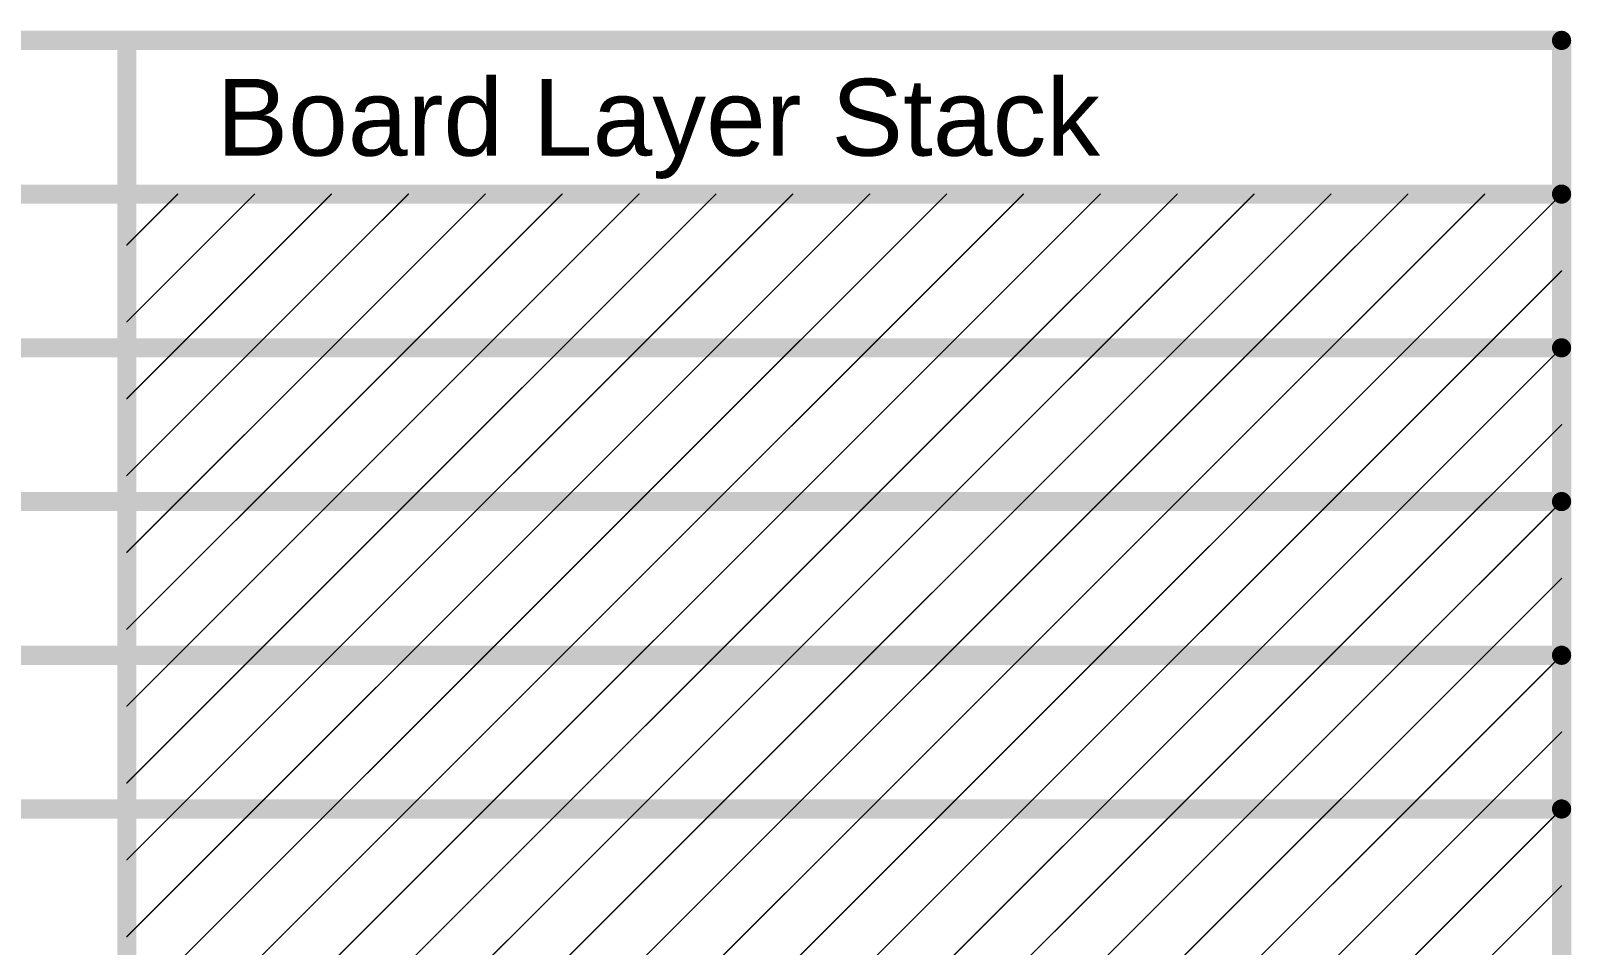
# Model space of a CAD drawing. Header units: inches. Extents: x -2 to 5376, y -4 to 5426.
# Drawn here: x 248.53 to 279.07, y 96.61 to 114.74 of the extents above; entities that cross this region are included whole.
import ezdxf

# ---------------------------------------------------------------- set-up
doc = ezdxf.new("R2010")
doc.units = ezdxf.units.IN
doc.layers.add('Dimension', color=6, linetype='Continuous')
doc.styles.add('Arial', font='', dxfattribs={"height": 0.2})
doc.styles.get('Arial').set_extended_font_data('Arial')

msp = doc.modelspace()

# ---------------------------------------------------------------- linework, layer by layer
at = {"layer": 'Dimension'}
for points in [[(163.591, 114.554, 0.381, 0.381, 0), (278.876, 114.554, 0.381, 0.381, 0)], [(250.436, 77.978, 0.381, 0.381, 0), (250.436, 114.554, 0.381, 0.381, 0)], [(278.876, 77.978, 0.381, 0.381, 0), (278.876, 114.554, 0.381, 0.381, 0)], [(163.591, 111.506, 0.381, 0.381, 0), (278.876, 111.506, 0.381, 0.381, 0)], [(250.436, 108.974, 0.0254, 0.0254, 0), (252.968, 111.506, 0.0254, 0.0254, 0)], [(250.436, 110.498, 0.0254, 0.0254, 0), (251.444, 111.506, 0.0254, 0.0254, 0)], [(251.444, 108.458, 0.0254, 0.0254, 0), (254.492, 111.506, 0.0254, 0.0254, 0)], [(252.968, 108.458, 0.0254, 0.0254, 0), (256.016, 111.506, 0.0254, 0.0254, 0)], [(254.492, 108.458, 0.0254, 0.0254, 0), (257.54, 111.506, 0.0254, 0.0254, 0)], [(256.016, 108.458, 0.0254, 0.0254, 0), (259.064, 111.506, 0.0254, 0.0254, 0)], [(257.54, 108.458, 0.0254, 0.0254, 0), (260.588, 111.506, 0.0254, 0.0254, 0)], [(259.064, 108.458, 0.0254, 0.0254, 0), (262.112, 111.506, 0.0254, 0.0254, 0)], [(260.588, 108.458, 0.0254, 0.0254, 0), (263.636, 111.506, 0.0254, 0.0254, 0)], [(262.112, 108.458, 0.0254, 0.0254, 0), (265.16, 111.506, 0.0254, 0.0254, 0)], [(263.636, 108.458, 0.0254, 0.0254, 0), (266.684, 111.506, 0.0254, 0.0254, 0)], [(265.16, 108.458, 0.0254, 0.0254, 0), (268.208, 111.506, 0.0254, 0.0254, 0)], [(266.684, 108.458, 0.0254, 0.0254, 0), (269.732, 111.506, 0.0254, 0.0254, 0)], [(268.208, 108.458, 0.0254, 0.0254, 0), (271.256, 111.506, 0.0254, 0.0254, 0)], [(269.732, 108.458, 0.0254, 0.0254, 0), (272.78, 111.506, 0.0254, 0.0254, 0)], [(271.256, 108.458, 0.0254, 0.0254, 0), (274.304, 111.506, 0.0254, 0.0254, 0)], [(272.78, 108.458, 0.0254, 0.0254, 0), (275.828, 111.506, 0.0254, 0.0254, 0)], [(274.304, 108.458, 0.0254, 0.0254, 0), (277.352, 111.506, 0.0254, 0.0254, 0)], [(275.828, 108.458, 0.0254, 0.0254, 0), (278.876, 111.506, 0.0254, 0.0254, 0)], [(277.352, 108.458, 0.0254, 0.0254, 0), (278.876, 109.982, 0.0254, 0.0254, 0)], [(235.962, 108.458, 0.381, 0.381, 0), (250.436, 108.458, 0.381, 0.381, 0)], [(250.436, 108.458, 0.381, 0.381, 0), (278.876, 108.458, 0.381, 0.381, 0)], [(250.436, 105.926, 0.0254, 0.0254, 0), (252.968, 108.458, 0.0254, 0.0254, 0)], [(250.436, 107.45, 0.0254, 0.0254, 0), (251.444, 108.458, 0.0254, 0.0254, 0)], [(251.444, 105.41, 0.0254, 0.0254, 0), (254.492, 108.458, 0.0254, 0.0254, 0)], [(252.968, 105.41, 0.0254, 0.0254, 0), (256.016, 108.458, 0.0254, 0.0254, 0)], [(254.492, 105.41, 0.0254, 0.0254, 0), (257.54, 108.458, 0.0254, 0.0254, 0)], [(256.016, 105.41, 0.0254, 0.0254, 0), (259.064, 108.458, 0.0254, 0.0254, 0)], [(257.54, 105.41, 0.0254, 0.0254, 0), (260.588, 108.458, 0.0254, 0.0254, 0)], [(259.064, 105.41, 0.0254, 0.0254, 0), (262.112, 108.458, 0.0254, 0.0254, 0)], [(260.588, 105.41, 0.0254, 0.0254, 0), (263.636, 108.458, 0.0254, 0.0254, 0)], [(262.112, 105.41, 0.0254, 0.0254, 0), (265.16, 108.458, 0.0254, 0.0254, 0)], [(263.636, 105.41, 0.0254, 0.0254, 0), (266.684, 108.458, 0.0254, 0.0254, 0)], [(265.16, 105.41, 0.0254, 0.0254, 0), (268.208, 108.458, 0.0254, 0.0254, 0)], [(266.684, 105.41, 0.0254, 0.0254, 0), (269.732, 108.458, 0.0254, 0.0254, 0)], [(268.208, 105.41, 0.0254, 0.0254, 0), (271.256, 108.458, 0.0254, 0.0254, 0)], [(269.732, 105.41, 0.0254, 0.0254, 0), (272.78, 108.458, 0.0254, 0.0254, 0)], [(271.256, 105.41, 0.0254, 0.0254, 0), (274.304, 108.458, 0.0254, 0.0254, 0)], [(272.78, 105.41, 0.0254, 0.0254, 0), (275.828, 108.458, 0.0254, 0.0254, 0)], [(274.304, 105.41, 0.0254, 0.0254, 0), (277.352, 108.458, 0.0254, 0.0254, 0)], [(275.828, 105.41, 0.0254, 0.0254, 0), (278.876, 108.458, 0.0254, 0.0254, 0)], [(277.352, 105.41, 0.0254, 0.0254, 0), (278.876, 106.934, 0.0254, 0.0254, 0)], [(235.962, 105.41, 0.381, 0.381, 0), (250.436, 105.41, 0.381, 0.381, 0)], [(250.436, 105.41, 0.381, 0.381, 0), (278.876, 105.41, 0.381, 0.381, 0)], [(250.436, 102.878, 0.0254, 0.0254, 0), (252.968, 105.41, 0.0254, 0.0254, 0)], [(250.436, 104.402, 0.0254, 0.0254, 0), (251.444, 105.41, 0.0254, 0.0254, 0)], [(251.444, 102.362, 0.0254, 0.0254, 0), (254.492, 105.41, 0.0254, 0.0254, 0)], [(252.968, 102.362, 0.0254, 0.0254, 0), (256.016, 105.41, 0.0254, 0.0254, 0)], [(254.492, 102.362, 0.0254, 0.0254, 0), (257.54, 105.41, 0.0254, 0.0254, 0)], [(256.016, 102.362, 0.0254, 0.0254, 0), (259.064, 105.41, 0.0254, 0.0254, 0)], [(257.54, 102.362, 0.0254, 0.0254, 0), (260.588, 105.41, 0.0254, 0.0254, 0)], [(259.064, 102.362, 0.0254, 0.0254, 0), (262.112, 105.41, 0.0254, 0.0254, 0)], [(260.588, 102.362, 0.0254, 0.0254, 0), (263.636, 105.41, 0.0254, 0.0254, 0)], [(262.112, 102.362, 0.0254, 0.0254, 0), (265.16, 105.41, 0.0254, 0.0254, 0)], [(263.636, 102.362, 0.0254, 0.0254, 0), (266.684, 105.41, 0.0254, 0.0254, 0)], [(265.16, 102.362, 0.0254, 0.0254, 0), (268.208, 105.41, 0.0254, 0.0254, 0)], [(266.684, 102.362, 0.0254, 0.0254, 0), (269.732, 105.41, 0.0254, 0.0254, 0)], [(268.208, 102.362, 0.0254, 0.0254, 0), (271.256, 105.41, 0.0254, 0.0254, 0)], [(269.732, 102.362, 0.0254, 0.0254, 0), (272.78, 105.41, 0.0254, 0.0254, 0)], [(271.256, 102.362, 0.0254, 0.0254, 0), (274.304, 105.41, 0.0254, 0.0254, 0)], [(272.78, 102.362, 0.0254, 0.0254, 0), (275.828, 105.41, 0.0254, 0.0254, 0)], [(274.304, 102.362, 0.0254, 0.0254, 0), (277.352, 105.41, 0.0254, 0.0254, 0)], [(275.828, 102.362, 0.0254, 0.0254, 0), (278.876, 105.41, 0.0254, 0.0254, 0)], [(277.352, 102.362, 0.0254, 0.0254, 0), (278.876, 103.886, 0.0254, 0.0254, 0)], [(235.962, 102.362, 0.381, 0.381, 0), (250.436, 102.362, 0.381, 0.381, 0)], [(250.436, 102.362, 0.381, 0.381, 0), (278.876, 102.362, 0.381, 0.381, 0)], [(250.436, 99.83, 0.0254, 0.0254, 0), (252.968, 102.362, 0.0254, 0.0254, 0)], [(250.436, 101.354, 0.0254, 0.0254, 0), (251.444, 102.362, 0.0254, 0.0254, 0)], [(251.444, 99.314, 0.0254, 0.0254, 0), (254.492, 102.362, 0.0254, 0.0254, 0)], [(252.968, 99.314, 0.0254, 0.0254, 0), (256.016, 102.362, 0.0254, 0.0254, 0)], [(254.492, 99.314, 0.0254, 0.0254, 0), (257.54, 102.362, 0.0254, 0.0254, 0)], [(256.016, 99.314, 0.0254, 0.0254, 0), (259.064, 102.362, 0.0254, 0.0254, 0)], [(257.54, 99.314, 0.0254, 0.0254, 0), (260.588, 102.362, 0.0254, 0.0254, 0)], [(259.064, 99.314, 0.0254, 0.0254, 0), (262.112, 102.362, 0.0254, 0.0254, 0)], [(260.588, 99.314, 0.0254, 0.0254, 0), (263.636, 102.362, 0.0254, 0.0254, 0)], [(262.112, 99.314, 0.0254, 0.0254, 0), (265.16, 102.362, 0.0254, 0.0254, 0)], [(263.636, 99.314, 0.0254, 0.0254, 0), (266.684, 102.362, 0.0254, 0.0254, 0)], [(265.16, 99.314, 0.0254, 0.0254, 0), (268.208, 102.362, 0.0254, 0.0254, 0)], [(266.684, 99.314, 0.0254, 0.0254, 0), (269.732, 102.362, 0.0254, 0.0254, 0)], [(268.208, 99.314, 0.0254, 0.0254, 0), (271.256, 102.362, 0.0254, 0.0254, 0)], [(269.732, 99.314, 0.0254, 0.0254, 0), (272.78, 102.362, 0.0254, 0.0254, 0)], [(271.256, 99.314, 0.0254, 0.0254, 0), (274.304, 102.362, 0.0254, 0.0254, 0)], [(272.78, 99.314, 0.0254, 0.0254, 0), (275.828, 102.362, 0.0254, 0.0254, 0)], [(274.304, 99.314, 0.0254, 0.0254, 0), (277.352, 102.362, 0.0254, 0.0254, 0)], [(275.828, 99.314, 0.0254, 0.0254, 0), (278.876, 102.362, 0.0254, 0.0254, 0)], [(277.352, 99.314, 0.0254, 0.0254, 0), (278.876, 100.838, 0.0254, 0.0254, 0)], [(235.962, 99.314, 0.381, 0.381, 0), (250.436, 99.314, 0.381, 0.381, 0)], [(250.436, 99.314, 0.381, 0.381, 0), (278.876, 99.314, 0.381, 0.381, 0)], [(250.436, 96.782, 0.0254, 0.0254, 0), (252.968, 99.314, 0.0254, 0.0254, 0)], [(250.436, 98.306, 0.0254, 0.0254, 0), (251.444, 99.314, 0.0254, 0.0254, 0)], [(251.444, 96.266, 0.0254, 0.0254, 0), (254.492, 99.314, 0.0254, 0.0254, 0)], [(252.968, 96.266, 0.0254, 0.0254, 0), (256.016, 99.314, 0.0254, 0.0254, 0)], [(254.492, 96.266, 0.0254, 0.0254, 0), (257.54, 99.314, 0.0254, 0.0254, 0)], [(256.016, 96.266, 0.0254, 0.0254, 0), (259.064, 99.314, 0.0254, 0.0254, 0)], [(257.54, 96.266, 0.0254, 0.0254, 0), (260.588, 99.314, 0.0254, 0.0254, 0)], [(259.064, 96.266, 0.0254, 0.0254, 0), (262.112, 99.314, 0.0254, 0.0254, 0)], [(260.588, 96.266, 0.0254, 0.0254, 0), (263.636, 99.314, 0.0254, 0.0254, 0)], [(262.112, 96.266, 0.0254, 0.0254, 0), (265.16, 99.314, 0.0254, 0.0254, 0)], [(263.636, 96.266, 0.0254, 0.0254, 0), (266.684, 99.314, 0.0254, 0.0254, 0)], [(265.16, 96.266, 0.0254, 0.0254, 0), (268.208, 99.314, 0.0254, 0.0254, 0)], [(266.684, 96.266, 0.0254, 0.0254, 0), (269.732, 99.314, 0.0254, 0.0254, 0)], [(268.208, 96.266, 0.0254, 0.0254, 0), (271.256, 99.314, 0.0254, 0.0254, 0)], [(269.732, 96.266, 0.0254, 0.0254, 0), (272.78, 99.314, 0.0254, 0.0254, 0)], [(271.256, 96.266, 0.0254, 0.0254, 0), (274.304, 99.314, 0.0254, 0.0254, 0)], [(272.78, 96.266, 0.0254, 0.0254, 0), (275.828, 99.314, 0.0254, 0.0254, 0)], [(274.304, 96.266, 0.0254, 0.0254, 0), (277.352, 99.314, 0.0254, 0.0254, 0)], [(275.828, 96.266, 0.0254, 0.0254, 0), (278.876, 99.314, 0.0254, 0.0254, 0)], [(277.352, 96.266, 0.0254, 0.0254, 0), (278.876, 97.79, 0.0254, 0.0254, 0)]]:
    msp.add_lwpolyline(points, format="xyseb", dxfattribs=at)
for points in [[(250.341, 114.554, 0.191, 0.191, 1), (250.532, 114.554, 0.191, 0.191, 1)], [(278.781, 114.554, 0.191, 0.191, 1), (278.971, 114.554, 0.191, 0.191, 1)], [(278.781, 114.554, 0.191, 0.191, 1), (278.971, 114.554, 0.191, 0.191, 1)], [(251.438, 111.506, 0.0127, 0.0127, 1), (251.451, 111.506, 0.0127, 0.0127, 1)], [(252.962, 111.506, 0.0127, 0.0127, 1), (252.975, 111.506, 0.0127, 0.0127, 1)], [(254.486, 111.506, 0.0127, 0.0127, 1), (254.499, 111.506, 0.0127, 0.0127, 1)], [(256.01, 111.506, 0.0127, 0.0127, 1), (256.023, 111.506, 0.0127, 0.0127, 1)], [(257.534, 111.506, 0.0127, 0.0127, 1), (257.547, 111.506, 0.0127, 0.0127, 1)], [(259.058, 111.506, 0.0127, 0.0127, 1), (259.071, 111.506, 0.0127, 0.0127, 1)], [(260.582, 111.506, 0.0127, 0.0127, 1), (260.595, 111.506, 0.0127, 0.0127, 1)], [(262.106, 111.506, 0.0127, 0.0127, 1), (262.119, 111.506, 0.0127, 0.0127, 1)], [(263.63, 111.506, 0.0127, 0.0127, 1), (263.643, 111.506, 0.0127, 0.0127, 1)], [(265.154, 111.506, 0.0127, 0.0127, 1), (265.167, 111.506, 0.0127, 0.0127, 1)], [(266.678, 111.506, 0.0127, 0.0127, 1), (266.691, 111.506, 0.0127, 0.0127, 1)], [(268.202, 111.506, 0.0127, 0.0127, 1), (268.215, 111.506, 0.0127, 0.0127, 1)], [(269.726, 111.506, 0.0127, 0.0127, 1), (269.739, 111.506, 0.0127, 0.0127, 1)], [(271.25, 111.506, 0.0127, 0.0127, 1), (271.263, 111.506, 0.0127, 0.0127, 1)], [(272.774, 111.506, 0.0127, 0.0127, 1), (272.787, 111.506, 0.0127, 0.0127, 1)], [(274.298, 111.506, 0.0127, 0.0127, 1), (274.311, 111.506, 0.0127, 0.0127, 1)], [(275.822, 111.506, 0.0127, 0.0127, 1), (275.835, 111.506, 0.0127, 0.0127, 1)], [(277.346, 111.506, 0.0127, 0.0127, 1), (277.359, 111.506, 0.0127, 0.0127, 1)], [(278.781, 111.506, 0.191, 0.191, 1), (278.971, 111.506, 0.191, 0.191, 1)], [(278.87, 111.506, 0.0127, 0.0127, 1), (278.883, 111.506, 0.0127, 0.0127, 1)], [(250.43, 110.498, 0.0127, 0.0127, 1), (250.443, 110.498, 0.0127, 0.0127, 1)], [(278.87, 109.982, 0.0127, 0.0127, 1), (278.883, 109.982, 0.0127, 0.0127, 1)], [(250.43, 108.974, 0.0127, 0.0127, 1), (250.443, 108.974, 0.0127, 0.0127, 1)], [(250.341, 108.458, 0.191, 0.191, 1), (250.532, 108.458, 0.191, 0.191, 1)], [(250.341, 108.458, 0.191, 0.191, 1), (250.532, 108.458, 0.191, 0.191, 1)], [(251.438, 108.458, 0.0127, 0.0127, 1), (251.451, 108.458, 0.0127, 0.0127, 1)], [(251.438, 108.458, 0.0127, 0.0127, 1), (251.451, 108.458, 0.0127, 0.0127, 1)], [(252.962, 108.458, 0.0127, 0.0127, 1), (252.975, 108.458, 0.0127, 0.0127, 1)], [(252.962, 108.458, 0.0127, 0.0127, 1), (252.975, 108.458, 0.0127, 0.0127, 1)], [(254.486, 108.458, 0.0127, 0.0127, 1), (254.499, 108.458, 0.0127, 0.0127, 1)], [(254.486, 108.458, 0.0127, 0.0127, 1), (254.499, 108.458, 0.0127, 0.0127, 1)], [(256.01, 108.458, 0.0127, 0.0127, 1), (256.023, 108.458, 0.0127, 0.0127, 1)], [(256.01, 108.458, 0.0127, 0.0127, 1), (256.023, 108.458, 0.0127, 0.0127, 1)], [(257.534, 108.458, 0.0127, 0.0127, 1), (257.547, 108.458, 0.0127, 0.0127, 1)], [(257.534, 108.458, 0.0127, 0.0127, 1), (257.547, 108.458, 0.0127, 0.0127, 1)], [(259.058, 108.458, 0.0127, 0.0127, 1), (259.071, 108.458, 0.0127, 0.0127, 1)], [(259.058, 108.458, 0.0127, 0.0127, 1), (259.071, 108.458, 0.0127, 0.0127, 1)], [(260.582, 108.458, 0.0127, 0.0127, 1), (260.595, 108.458, 0.0127, 0.0127, 1)], [(260.582, 108.458, 0.0127, 0.0127, 1), (260.595, 108.458, 0.0127, 0.0127, 1)], [(262.106, 108.458, 0.0127, 0.0127, 1), (262.119, 108.458, 0.0127, 0.0127, 1)], [(262.106, 108.458, 0.0127, 0.0127, 1), (262.119, 108.458, 0.0127, 0.0127, 1)], [(263.63, 108.458, 0.0127, 0.0127, 1), (263.643, 108.458, 0.0127, 0.0127, 1)], [(263.63, 108.458, 0.0127, 0.0127, 1), (263.643, 108.458, 0.0127, 0.0127, 1)], [(265.154, 108.458, 0.0127, 0.0127, 1), (265.167, 108.458, 0.0127, 0.0127, 1)], [(265.154, 108.458, 0.0127, 0.0127, 1), (265.167, 108.458, 0.0127, 0.0127, 1)], [(266.678, 108.458, 0.0127, 0.0127, 1), (266.691, 108.458, 0.0127, 0.0127, 1)], [(266.678, 108.458, 0.0127, 0.0127, 1), (266.691, 108.458, 0.0127, 0.0127, 1)], [(268.202, 108.458, 0.0127, 0.0127, 1), (268.215, 108.458, 0.0127, 0.0127, 1)], [(268.202, 108.458, 0.0127, 0.0127, 1), (268.215, 108.458, 0.0127, 0.0127, 1)], [(269.726, 108.458, 0.0127, 0.0127, 1), (269.739, 108.458, 0.0127, 0.0127, 1)], [(269.726, 108.458, 0.0127, 0.0127, 1), (269.739, 108.458, 0.0127, 0.0127, 1)], [(271.25, 108.458, 0.0127, 0.0127, 1), (271.263, 108.458, 0.0127, 0.0127, 1)], [(271.25, 108.458, 0.0127, 0.0127, 1), (271.263, 108.458, 0.0127, 0.0127, 1)], [(272.774, 108.458, 0.0127, 0.0127, 1), (272.787, 108.458, 0.0127, 0.0127, 1)], [(272.774, 108.458, 0.0127, 0.0127, 1), (272.787, 108.458, 0.0127, 0.0127, 1)], [(274.298, 108.458, 0.0127, 0.0127, 1), (274.311, 108.458, 0.0127, 0.0127, 1)], [(274.298, 108.458, 0.0127, 0.0127, 1), (274.311, 108.458, 0.0127, 0.0127, 1)], [(275.822, 108.458, 0.0127, 0.0127, 1), (275.835, 108.458, 0.0127, 0.0127, 1)], [(275.822, 108.458, 0.0127, 0.0127, 1), (275.835, 108.458, 0.0127, 0.0127, 1)], [(277.346, 108.458, 0.0127, 0.0127, 1), (277.359, 108.458, 0.0127, 0.0127, 1)], [(277.346, 108.458, 0.0127, 0.0127, 1), (277.359, 108.458, 0.0127, 0.0127, 1)], [(278.781, 108.458, 0.191, 0.191, 1), (278.971, 108.458, 0.191, 0.191, 1)], [(278.87, 108.458, 0.0127, 0.0127, 1), (278.883, 108.458, 0.0127, 0.0127, 1)], [(250.43, 107.45, 0.0127, 0.0127, 1), (250.443, 107.45, 0.0127, 0.0127, 1)], [(278.87, 106.934, 0.0127, 0.0127, 1), (278.883, 106.934, 0.0127, 0.0127, 1)], [(250.43, 105.926, 0.0127, 0.0127, 1), (250.443, 105.926, 0.0127, 0.0127, 1)], [(250.341, 105.41, 0.191, 0.191, 1), (250.532, 105.41, 0.191, 0.191, 1)], [(250.341, 105.41, 0.191, 0.191, 1), (250.532, 105.41, 0.191, 0.191, 1)], [(251.438, 105.41, 0.0127, 0.0127, 1), (251.451, 105.41, 0.0127, 0.0127, 1)], [(251.438, 105.41, 0.0127, 0.0127, 1), (251.451, 105.41, 0.0127, 0.0127, 1)], [(252.962, 105.41, 0.0127, 0.0127, 1), (252.975, 105.41, 0.0127, 0.0127, 1)], [(252.962, 105.41, 0.0127, 0.0127, 1), (252.975, 105.41, 0.0127, 0.0127, 1)], [(254.486, 105.41, 0.0127, 0.0127, 1), (254.499, 105.41, 0.0127, 0.0127, 1)], [(254.486, 105.41, 0.0127, 0.0127, 1), (254.499, 105.41, 0.0127, 0.0127, 1)], [(256.01, 105.41, 0.0127, 0.0127, 1), (256.023, 105.41, 0.0127, 0.0127, 1)], [(256.01, 105.41, 0.0127, 0.0127, 1), (256.023, 105.41, 0.0127, 0.0127, 1)], [(257.534, 105.41, 0.0127, 0.0127, 1), (257.547, 105.41, 0.0127, 0.0127, 1)], [(257.534, 105.41, 0.0127, 0.0127, 1), (257.547, 105.41, 0.0127, 0.0127, 1)], [(259.058, 105.41, 0.0127, 0.0127, 1), (259.071, 105.41, 0.0127, 0.0127, 1)], [(259.058, 105.41, 0.0127, 0.0127, 1), (259.071, 105.41, 0.0127, 0.0127, 1)], [(260.582, 105.41, 0.0127, 0.0127, 1), (260.595, 105.41, 0.0127, 0.0127, 1)], [(260.582, 105.41, 0.0127, 0.0127, 1), (260.595, 105.41, 0.0127, 0.0127, 1)], [(262.106, 105.41, 0.0127, 0.0127, 1), (262.119, 105.41, 0.0127, 0.0127, 1)], [(262.106, 105.41, 0.0127, 0.0127, 1), (262.119, 105.41, 0.0127, 0.0127, 1)], [(263.63, 105.41, 0.0127, 0.0127, 1), (263.643, 105.41, 0.0127, 0.0127, 1)], [(263.63, 105.41, 0.0127, 0.0127, 1), (263.643, 105.41, 0.0127, 0.0127, 1)], [(265.154, 105.41, 0.0127, 0.0127, 1), (265.167, 105.41, 0.0127, 0.0127, 1)], [(265.154, 105.41, 0.0127, 0.0127, 1), (265.167, 105.41, 0.0127, 0.0127, 1)], [(266.678, 105.41, 0.0127, 0.0127, 1), (266.691, 105.41, 0.0127, 0.0127, 1)], [(266.678, 105.41, 0.0127, 0.0127, 1), (266.691, 105.41, 0.0127, 0.0127, 1)], [(268.202, 105.41, 0.0127, 0.0127, 1), (268.215, 105.41, 0.0127, 0.0127, 1)], [(268.202, 105.41, 0.0127, 0.0127, 1), (268.215, 105.41, 0.0127, 0.0127, 1)], [(269.726, 105.41, 0.0127, 0.0127, 1), (269.739, 105.41, 0.0127, 0.0127, 1)], [(269.726, 105.41, 0.0127, 0.0127, 1), (269.739, 105.41, 0.0127, 0.0127, 1)], [(271.25, 105.41, 0.0127, 0.0127, 1), (271.263, 105.41, 0.0127, 0.0127, 1)], [(271.25, 105.41, 0.0127, 0.0127, 1), (271.263, 105.41, 0.0127, 0.0127, 1)], [(272.774, 105.41, 0.0127, 0.0127, 1), (272.787, 105.41, 0.0127, 0.0127, 1)], [(272.774, 105.41, 0.0127, 0.0127, 1), (272.787, 105.41, 0.0127, 0.0127, 1)], [(274.298, 105.41, 0.0127, 0.0127, 1), (274.311, 105.41, 0.0127, 0.0127, 1)], [(274.298, 105.41, 0.0127, 0.0127, 1), (274.311, 105.41, 0.0127, 0.0127, 1)], [(275.822, 105.41, 0.0127, 0.0127, 1), (275.835, 105.41, 0.0127, 0.0127, 1)], [(275.822, 105.41, 0.0127, 0.0127, 1), (275.835, 105.41, 0.0127, 0.0127, 1)], [(277.346, 105.41, 0.0127, 0.0127, 1), (277.359, 105.41, 0.0127, 0.0127, 1)], [(277.346, 105.41, 0.0127, 0.0127, 1), (277.359, 105.41, 0.0127, 0.0127, 1)], [(278.781, 105.41, 0.191, 0.191, 1), (278.971, 105.41, 0.191, 0.191, 1)], [(278.87, 105.41, 0.0127, 0.0127, 1), (278.883, 105.41, 0.0127, 0.0127, 1)], [(250.43, 104.402, 0.0127, 0.0127, 1), (250.443, 104.402, 0.0127, 0.0127, 1)], [(278.87, 103.886, 0.0127, 0.0127, 1), (278.883, 103.886, 0.0127, 0.0127, 1)], [(250.43, 102.878, 0.0127, 0.0127, 1), (250.443, 102.878, 0.0127, 0.0127, 1)], [(250.341, 102.362, 0.191, 0.191, 1), (250.532, 102.362, 0.191, 0.191, 1)], [(250.341, 102.362, 0.191, 0.191, 1), (250.532, 102.362, 0.191, 0.191, 1)], [(251.438, 102.362, 0.0127, 0.0127, 1), (251.451, 102.362, 0.0127, 0.0127, 1)], [(251.438, 102.362, 0.0127, 0.0127, 1), (251.451, 102.362, 0.0127, 0.0127, 1)], [(252.962, 102.362, 0.0127, 0.0127, 1), (252.975, 102.362, 0.0127, 0.0127, 1)], [(252.962, 102.362, 0.0127, 0.0127, 1), (252.975, 102.362, 0.0127, 0.0127, 1)], [(254.486, 102.362, 0.0127, 0.0127, 1), (254.499, 102.362, 0.0127, 0.0127, 1)], [(254.486, 102.362, 0.0127, 0.0127, 1), (254.499, 102.362, 0.0127, 0.0127, 1)], [(256.01, 102.362, 0.0127, 0.0127, 1), (256.023, 102.362, 0.0127, 0.0127, 1)], [(256.01, 102.362, 0.0127, 0.0127, 1), (256.023, 102.362, 0.0127, 0.0127, 1)], [(257.534, 102.362, 0.0127, 0.0127, 1), (257.547, 102.362, 0.0127, 0.0127, 1)], [(257.534, 102.362, 0.0127, 0.0127, 1), (257.547, 102.362, 0.0127, 0.0127, 1)], [(259.058, 102.362, 0.0127, 0.0127, 1), (259.071, 102.362, 0.0127, 0.0127, 1)], [(259.058, 102.362, 0.0127, 0.0127, 1), (259.071, 102.362, 0.0127, 0.0127, 1)], [(260.582, 102.362, 0.0127, 0.0127, 1), (260.595, 102.362, 0.0127, 0.0127, 1)], [(260.582, 102.362, 0.0127, 0.0127, 1), (260.595, 102.362, 0.0127, 0.0127, 1)], [(262.106, 102.362, 0.0127, 0.0127, 1), (262.119, 102.362, 0.0127, 0.0127, 1)], [(262.106, 102.362, 0.0127, 0.0127, 1), (262.119, 102.362, 0.0127, 0.0127, 1)], [(263.63, 102.362, 0.0127, 0.0127, 1), (263.643, 102.362, 0.0127, 0.0127, 1)], [(263.63, 102.362, 0.0127, 0.0127, 1), (263.643, 102.362, 0.0127, 0.0127, 1)], [(265.154, 102.362, 0.0127, 0.0127, 1), (265.167, 102.362, 0.0127, 0.0127, 1)], [(265.154, 102.362, 0.0127, 0.0127, 1), (265.167, 102.362, 0.0127, 0.0127, 1)], [(266.678, 102.362, 0.0127, 0.0127, 1), (266.691, 102.362, 0.0127, 0.0127, 1)], [(266.678, 102.362, 0.0127, 0.0127, 1), (266.691, 102.362, 0.0127, 0.0127, 1)], [(268.202, 102.362, 0.0127, 0.0127, 1), (268.215, 102.362, 0.0127, 0.0127, 1)], [(268.202, 102.362, 0.0127, 0.0127, 1), (268.215, 102.362, 0.0127, 0.0127, 1)], [(269.726, 102.362, 0.0127, 0.0127, 1), (269.739, 102.362, 0.0127, 0.0127, 1)], [(269.726, 102.362, 0.0127, 0.0127, 1), (269.739, 102.362, 0.0127, 0.0127, 1)], [(271.25, 102.362, 0.0127, 0.0127, 1), (271.263, 102.362, 0.0127, 0.0127, 1)], [(271.25, 102.362, 0.0127, 0.0127, 1), (271.263, 102.362, 0.0127, 0.0127, 1)], [(272.774, 102.362, 0.0127, 0.0127, 1), (272.787, 102.362, 0.0127, 0.0127, 1)], [(272.774, 102.362, 0.0127, 0.0127, 1), (272.787, 102.362, 0.0127, 0.0127, 1)], [(274.298, 102.362, 0.0127, 0.0127, 1), (274.311, 102.362, 0.0127, 0.0127, 1)], [(274.298, 102.362, 0.0127, 0.0127, 1), (274.311, 102.362, 0.0127, 0.0127, 1)], [(275.822, 102.362, 0.0127, 0.0127, 1), (275.835, 102.362, 0.0127, 0.0127, 1)], [(275.822, 102.362, 0.0127, 0.0127, 1), (275.835, 102.362, 0.0127, 0.0127, 1)], [(277.346, 102.362, 0.0127, 0.0127, 1), (277.359, 102.362, 0.0127, 0.0127, 1)], [(277.346, 102.362, 0.0127, 0.0127, 1), (277.359, 102.362, 0.0127, 0.0127, 1)], [(278.781, 102.362, 0.191, 0.191, 1), (278.971, 102.362, 0.191, 0.191, 1)], [(278.87, 102.362, 0.0127, 0.0127, 1), (278.883, 102.362, 0.0127, 0.0127, 1)], [(250.43, 101.354, 0.0127, 0.0127, 1), (250.443, 101.354, 0.0127, 0.0127, 1)], [(278.87, 100.838, 0.0127, 0.0127, 1), (278.883, 100.838, 0.0127, 0.0127, 1)], [(250.43, 99.83, 0.0127, 0.0127, 1), (250.443, 99.83, 0.0127, 0.0127, 1)], [(250.341, 99.314, 0.191, 0.191, 1), (250.532, 99.314, 0.191, 0.191, 1)], [(250.341, 99.314, 0.191, 0.191, 1), (250.532, 99.314, 0.191, 0.191, 1)], [(251.438, 99.314, 0.0127, 0.0127, 1), (251.451, 99.314, 0.0127, 0.0127, 1)], [(251.438, 99.314, 0.0127, 0.0127, 1), (251.451, 99.314, 0.0127, 0.0127, 1)], [(252.962, 99.314, 0.0127, 0.0127, 1), (252.975, 99.314, 0.0127, 0.0127, 1)], [(252.962, 99.314, 0.0127, 0.0127, 1), (252.975, 99.314, 0.0127, 0.0127, 1)], [(254.486, 99.314, 0.0127, 0.0127, 1), (254.499, 99.314, 0.0127, 0.0127, 1)], [(254.486, 99.314, 0.0127, 0.0127, 1), (254.499, 99.314, 0.0127, 0.0127, 1)], [(256.01, 99.314, 0.0127, 0.0127, 1), (256.023, 99.314, 0.0127, 0.0127, 1)], [(256.01, 99.314, 0.0127, 0.0127, 1), (256.023, 99.314, 0.0127, 0.0127, 1)], [(257.534, 99.314, 0.0127, 0.0127, 1), (257.547, 99.314, 0.0127, 0.0127, 1)], [(257.534, 99.314, 0.0127, 0.0127, 1), (257.547, 99.314, 0.0127, 0.0127, 1)], [(259.058, 99.314, 0.0127, 0.0127, 1), (259.071, 99.314, 0.0127, 0.0127, 1)], [(259.058, 99.314, 0.0127, 0.0127, 1), (259.071, 99.314, 0.0127, 0.0127, 1)], [(260.582, 99.314, 0.0127, 0.0127, 1), (260.595, 99.314, 0.0127, 0.0127, 1)], [(260.582, 99.314, 0.0127, 0.0127, 1), (260.595, 99.314, 0.0127, 0.0127, 1)], [(262.106, 99.314, 0.0127, 0.0127, 1), (262.119, 99.314, 0.0127, 0.0127, 1)], [(262.106, 99.314, 0.0127, 0.0127, 1), (262.119, 99.314, 0.0127, 0.0127, 1)], [(263.63, 99.314, 0.0127, 0.0127, 1), (263.643, 99.314, 0.0127, 0.0127, 1)], [(263.63, 99.314, 0.0127, 0.0127, 1), (263.643, 99.314, 0.0127, 0.0127, 1)], [(265.154, 99.314, 0.0127, 0.0127, 1), (265.167, 99.314, 0.0127, 0.0127, 1)], [(265.154, 99.314, 0.0127, 0.0127, 1), (265.167, 99.314, 0.0127, 0.0127, 1)], [(266.678, 99.314, 0.0127, 0.0127, 1), (266.691, 99.314, 0.0127, 0.0127, 1)], [(266.678, 99.314, 0.0127, 0.0127, 1), (266.691, 99.314, 0.0127, 0.0127, 1)], [(268.202, 99.314, 0.0127, 0.0127, 1), (268.215, 99.314, 0.0127, 0.0127, 1)], [(268.202, 99.314, 0.0127, 0.0127, 1), (268.215, 99.314, 0.0127, 0.0127, 1)], [(269.726, 99.314, 0.0127, 0.0127, 1), (269.739, 99.314, 0.0127, 0.0127, 1)], [(269.726, 99.314, 0.0127, 0.0127, 1), (269.739, 99.314, 0.0127, 0.0127, 1)], [(271.25, 99.314, 0.0127, 0.0127, 1), (271.263, 99.314, 0.0127, 0.0127, 1)], [(271.25, 99.314, 0.0127, 0.0127, 1), (271.263, 99.314, 0.0127, 0.0127, 1)], [(272.774, 99.314, 0.0127, 0.0127, 1), (272.787, 99.314, 0.0127, 0.0127, 1)], [(272.774, 99.314, 0.0127, 0.0127, 1), (272.787, 99.314, 0.0127, 0.0127, 1)], [(274.298, 99.314, 0.0127, 0.0127, 1), (274.311, 99.314, 0.0127, 0.0127, 1)], [(274.298, 99.314, 0.0127, 0.0127, 1), (274.311, 99.314, 0.0127, 0.0127, 1)], [(275.822, 99.314, 0.0127, 0.0127, 1), (275.835, 99.314, 0.0127, 0.0127, 1)], [(275.822, 99.314, 0.0127, 0.0127, 1), (275.835, 99.314, 0.0127, 0.0127, 1)], [(277.346, 99.314, 0.0127, 0.0127, 1), (277.359, 99.314, 0.0127, 0.0127, 1)], [(277.346, 99.314, 0.0127, 0.0127, 1), (277.359, 99.314, 0.0127, 0.0127, 1)], [(278.781, 99.314, 0.191, 0.191, 1), (278.971, 99.314, 0.191, 0.191, 1)], [(278.87, 99.314, 0.0127, 0.0127, 1), (278.883, 99.314, 0.0127, 0.0127, 1)], [(250.43, 98.306, 0.0127, 0.0127, 1), (250.443, 98.306, 0.0127, 0.0127, 1)], [(278.87, 97.79, 0.0127, 0.0127, 1), (278.883, 97.79, 0.0127, 0.0127, 1)], [(250.43, 96.782, 0.0127, 0.0127, 1), (250.443, 96.782, 0.0127, 0.0127, 1)]]:
    msp.add_lwpolyline(points, format="xyseb", close=True, dxfattribs=at)

# ---------------------------------------------------------------- texts
at = {"layer": 'Dimension', "style": 'Arial'}
msp.add_text('Board Layer Stack', height=1.524, dxfattribs=at).set_placement((252.214, 112.268))

doc.saveas('drawing.dxf')
